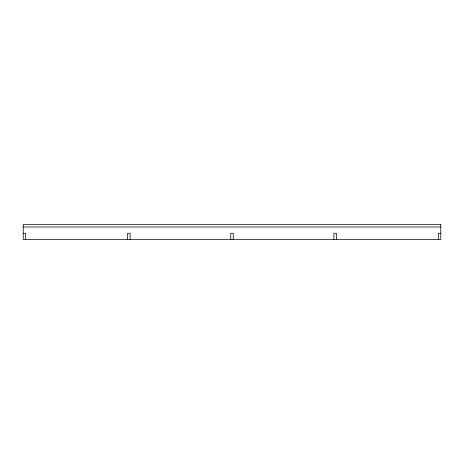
<?xml version="1.0" encoding="UTF-8"?>
<svg xmlns="http://www.w3.org/2000/svg" width="464" height="464" viewBox="0 0 464 464"><rect width="100%" height="100%" fill="white"/><g stroke="black" fill="none" stroke-linecap="round" stroke-linejoin="round"><path stroke-width="0.7" d="M23.2 226.989L440.8 226.989M23.2 233.253L25.706 233.253L25.706 239.517M440.8 233.253L438.294 233.253L438.294 239.517M336.4 239.517L336.4 233.253L333.894 233.253L333.894 239.517M233.253 239.517L233.253 233.253L230.747 233.253L230.747 239.517M130.106 239.517L130.106 233.253L127.6 233.253L127.6 239.517M440.8 224.483L23.2 224.483L23.2 239.517L440.8 239.517L440.8 224.483"/></g></svg>
